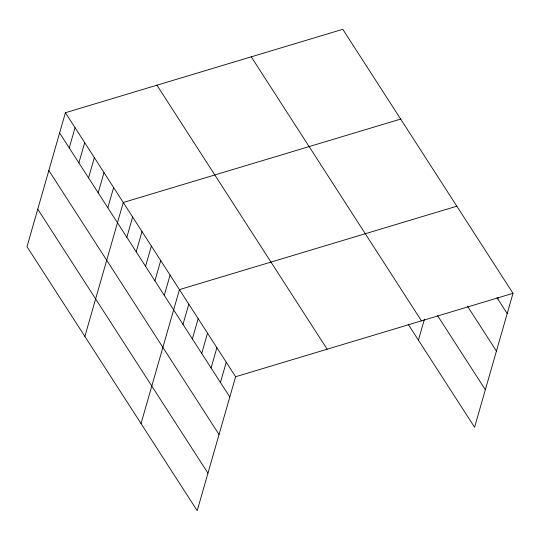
<?xml version="1.0" encoding="UTF-8"?>
<svg xmlns="http://www.w3.org/2000/svg" width="540" height="540" viewBox="0 0 540 540"><rect width="100%" height="100%" fill="white"/><g stroke="black" fill="none" stroke-linecap="round" stroke-linejoin="round"><path stroke-width="0.81" d="M65.408 112.725L27 246.679L197.201 510.692L235.616 376.745L65.408 112.725L342.799 29.309L513 293.321L474.593 427.275L408.173 324.243M69.248 147.933L75.053 127.683M78.894 162.898L84.699 142.648M88.54 177.856L94.345 157.606M98.186 192.821L103.991 172.571M107.831 207.779L113.636 187.529M84.868 336.447L123.282 202.493L400.667 119.07M126.833 237.263L132.638 217.013M136.195 251.782L142 231.532M145.557 266.301L151.362 246.051M154.919 280.827L160.724 260.577M164.281 295.346L170.087 275.096M141.035 423.569L179.449 289.615L456.833 206.199M182.999 324.385L188.804 304.135M192.362 338.911L198.167 318.661M201.724 353.43L207.529 333.18M211.086 367.949L216.891 347.699M220.448 382.469L226.253 362.219M418.426 340.146L424.474 319.046M497.833 299.052L498.299 297.432M235.616 376.745L513 293.321M496.942 297.668L507.195 313.571M467.458 306.146L496.436 351.095M437.65 315.765L485.352 389.752M251.262 56.835L421.463 320.848M156.951 85.199L327.152 349.211M59.602 132.975L229.804 396.995M48.843 170.498L219.044 434.511M37.76 209.156L207.961 473.175"/></g></svg>
